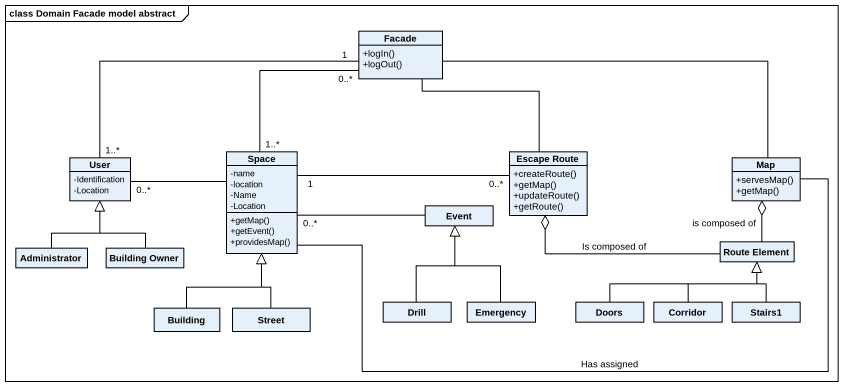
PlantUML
@startuml
mainframe class Domain Facade model abstract
hide circle
hide empty members
skinparam classAttributeIconSize 0
class Facade {
  +logIn()
  +logOut()
}
class User {
  -Identification
  -Location
}
class Space {
  -name
  -location
  -Name
  -Location
  +getMap()
  +getEvent()
  +providesMap()
}
class "Escape Route" as Escape_Route {
  +createRoute()
  +getMap()
  +updateRoute()
  +getRoute()
}
class "Map" as Map_ {
  +servesMap()
  +getMap()
}
class Event
class Administrator
class "Building Owner" as Building_Owner
class "Route Element" as Route_Element
class Building
class Street
class Drill
class Emergency
class Doors
class Corridor
class Stairs1
User "1..*" -right- "1" Facade
User "0..*" -right- Space
Space "1..*" -up- "0..*" Facade
Escape_Route -up- Facade
Escape_Route "0..*" -left- "1" Space
Escape_Route o-right- Route_Element : Is composed of
Map_ -left- Facade
Map_ -left- Space : Has assigned
Map_ o-- Route_Element : is composed of
Event -left- "0..*" Space
Administrator -up-|> User
Building_Owner -up-|> User
Building -up-|> Space
Street -up-|> Space
Drill -up-|> Event
Emergency -up-|> Event
Doors -right-|> Route_Element
Corridor -up-|> Route_Element
Stairs1 -up-|> Route_Element
@enduml
